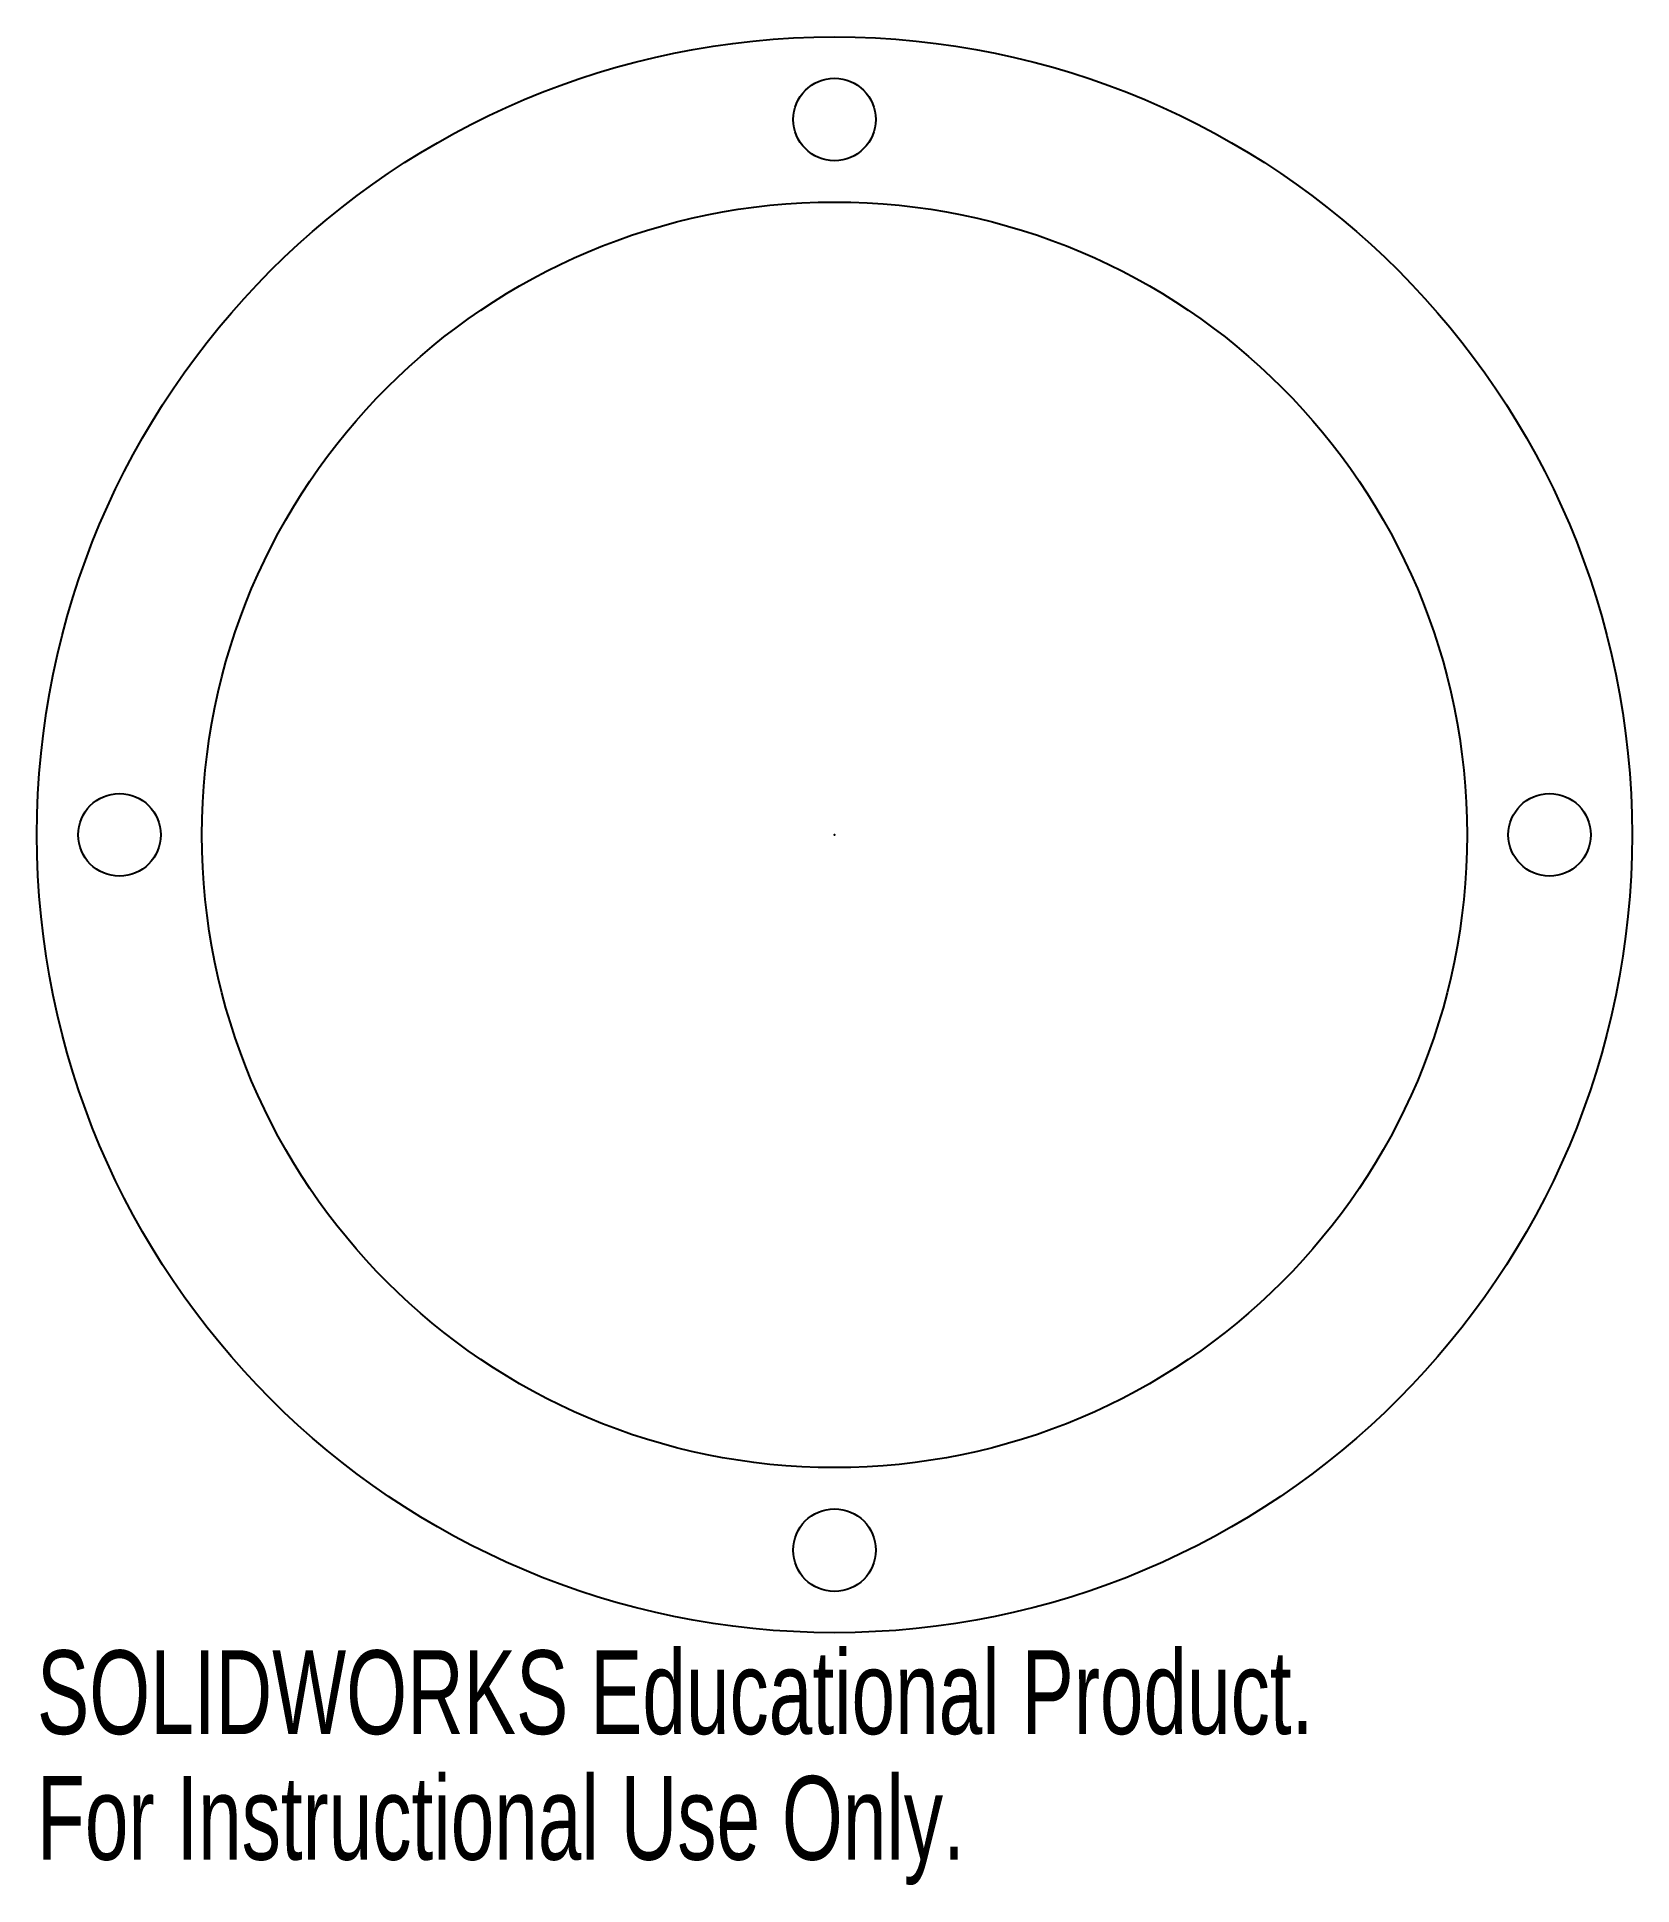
# Model space of a CAD drawing. Header units: inches. Extents: x -1.81 to 1.81, y -2.39 to 1.81.
import ezdxf

# ---------------------------------------------------------------- set-up
doc = ezdxf.new("R2010")
doc.units = ezdxf.units.IN
doc.header["$MEASUREMENT"] = 0
doc.header["$PDSIZE"] = -1
doc.styles.add('SLDTEXTSTYLE0', font='TXT', dxfattribs={"width": 0.7})

msp = doc.modelspace()

# ---------------------------------------------------------------- linework, layer by layer
at = {"color": 7, "linetype": 'Continuous'}
for centre, radius in [((0, 0), 1.8125), ((0, 1.625), 0.0937), ((0, 0), 1.4375), ((-1.625, 0), 0.0938), ((1.625, 0), 0.0937), ((0, -1.625), 0.0938)]:
    msp.add_circle(centre, radius, dxfattribs=at)
msp.add_point((0, 0), dxfattribs=at)

# ---------------------------------------------------------------- texts
at = {"color": 7, "linetype": 'Continuous', "char_height": 0.1903, "attachment_point": 1, "style": 'SLDTEXTSTYLE0'}
for s, insert in [('SOLIDWORKS Educational Product.', (-1.8125, -1.8526)), ('For Instructional Use Only.', (-1.8125, -2.1381))]:
    msp.add_mtext(s, dxfattribs=dict(at, insert=insert))

doc.saveas('drawing.dxf')
